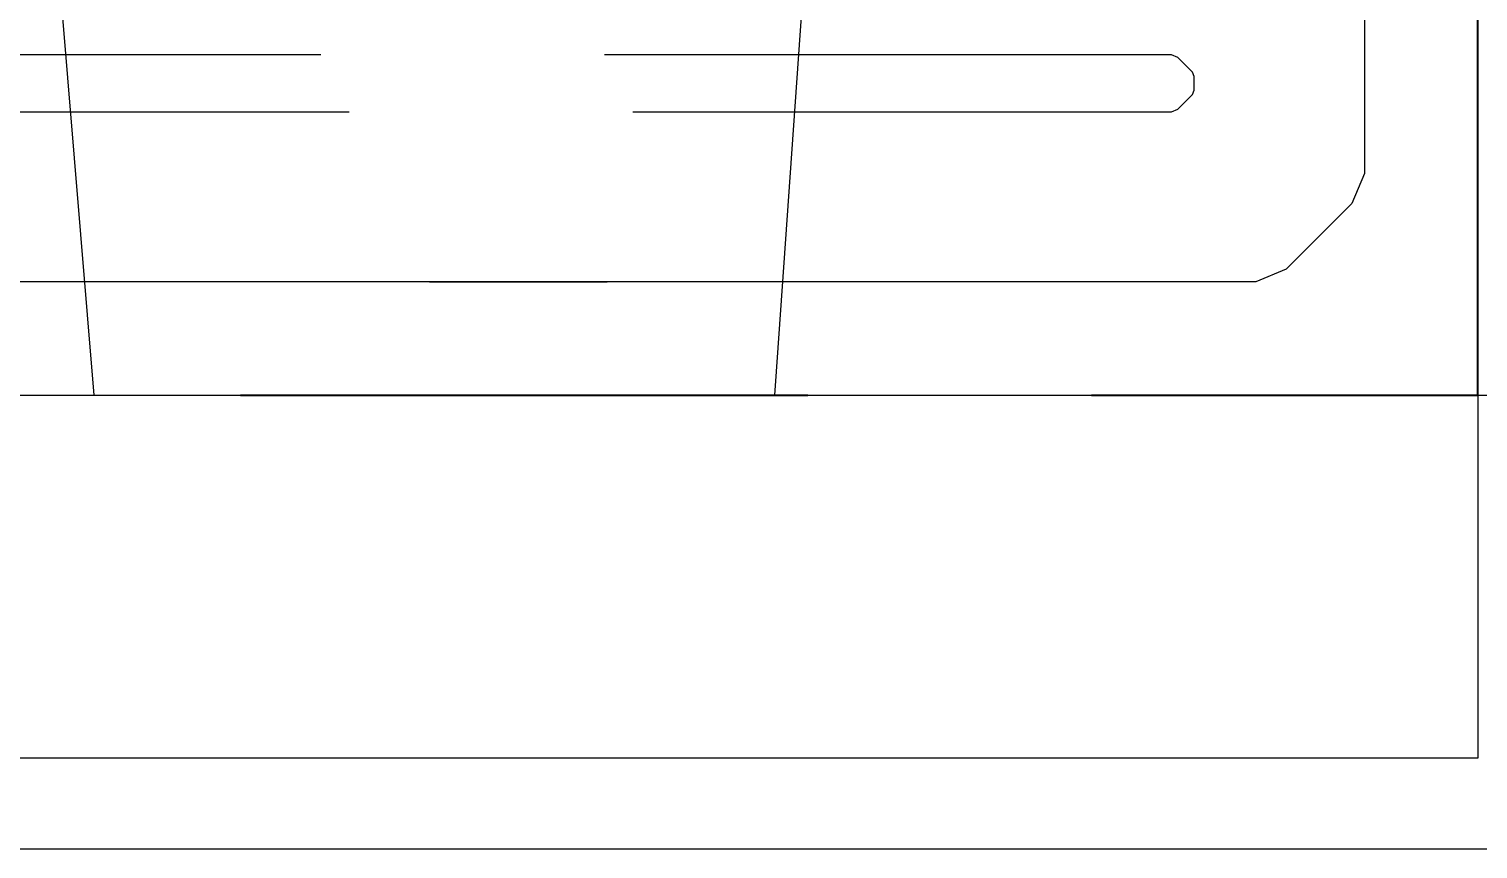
# Model space of a CAD drawing. Header units: millimetres. Extents: x 90740 to 167944, y -39332 to 25855.
# Drawn here: x 103839 to 104478, y 12952 to 13314 of the extents above; entities that cross this region are included whole.
import ezdxf

# ---------------------------------------------------------------- set-up
doc = ezdxf.new("R2010")
doc.units = ezdxf.units.MM
doc.linetypes.add('DASH', pattern=[75, 50, -25])
doc.layers.add('OKRAJOV__DILAT_CIA_PDL', color=2, linetype='Continuous')
doc.layers.add('PODLAHOVKA', color=7, linetype='Continuous')
doc.layers.add('XR$1$STANDARD', color=252, linetype='Continuous', lineweight=25)

# ---------------------------------------------------------------- blocks, each defined once
blk = doc.blocks.new('A$C90b3fe5d')
at = {"layer": 'XR$1$STANDARD', "linetype": 'Continuous', "lineweight": -2}
for p, q in [((5202.23, 17413.38), (5202.23, 16453.38)), ((4565.2, 16941.34), (4592.23, 16613.38)), ((4915.2, 16941.34), (4892.23, 16613.38)), ((4740.2, 16663.38), (4661.89, 16663.38)), ((4740.2, 16663.38), (4818.51, 16663.38)), ((4242.23, 16613.38), (5242.23, 16613.38)), ((4592.23, 16613.38), (4892.23, 16613.38)), ((5202.23, 16453.38), (4282.23, 16453.38)), ((5242.23, 16413.38), (4242.23, 16413.38))]:
    blk.add_line(p, q, dxfattribs=at)

msp = doc.modelspace()

# ---------------------------------------------------------------- linework, layer by layer
at = {"layer": 'OKRAJOV__DILAT_CIA_PDL', "color": 95, "linetype": 'DASH', "lineweight": 40, "ltscale": 5}
msp.add_lwpolyline([(104167.89, 14802.39), (104667.9, 14802.39), (104667.89, 14602.39), (104487.89, 14602.39), (104487.89, 14612.39), (103557.89, 14612.39), (103557.63, 13152.39), (104477.89, 13152.39), (104477.89, 13952.39), (104487.89, 13952.39), (104487.89, 14002.39), (104667.89, 14002.39), (104667.9, 12952.39), (106717.9, 12952.39), (106717.9, 16552.38), (106917.9, 16552.38), (106917.9, 18002.38), (104842.9, 18002.38), (104842.9, 17802.38), (104167.89, 17802.38), (104167.89, 14802.39)], dxfattribs=at)
at = {"layer": 'PODLAHOVKA', "color": 12, "ltscale": 5}
msp.add_lwpolyline([(104427.89, 13998.4), (104427.89, 13250.2), (104422.37, 13236.86), (104393.41, 13207.91), (104380.08, 13202.39), (103655.46, 13202.39), (103642.12, 13207.91), (103613.17, 13236.87), (103607.65, 13250.2), (103607.88, 14514.58)], dxfattribs=at)
at = {"layer": 'PODLAHOVKA', "color": 172, "linetype": 'DASH', "ltscale": 5}
msp.add_lwpolyline([(103730.47, 13277.39), (104342.93, 13277.39), (104345.71, 13278.54), (104352.08, 13284.9), (104352.89, 13286.87), (104352.89, 13292.9), (104352.08, 13294.86), (104345.71, 13301.23), (104342.93, 13302.38), (103805.48, 13302.38)], dxfattribs=at)

# ---------------------------------------------------------------- block references
at = {"linetype": 'Continuous'}
msp.add_blockref('A$C90b3fe5d', (99275.67, -3461), dxfattribs=at)

doc.saveas('drawing.dxf')
